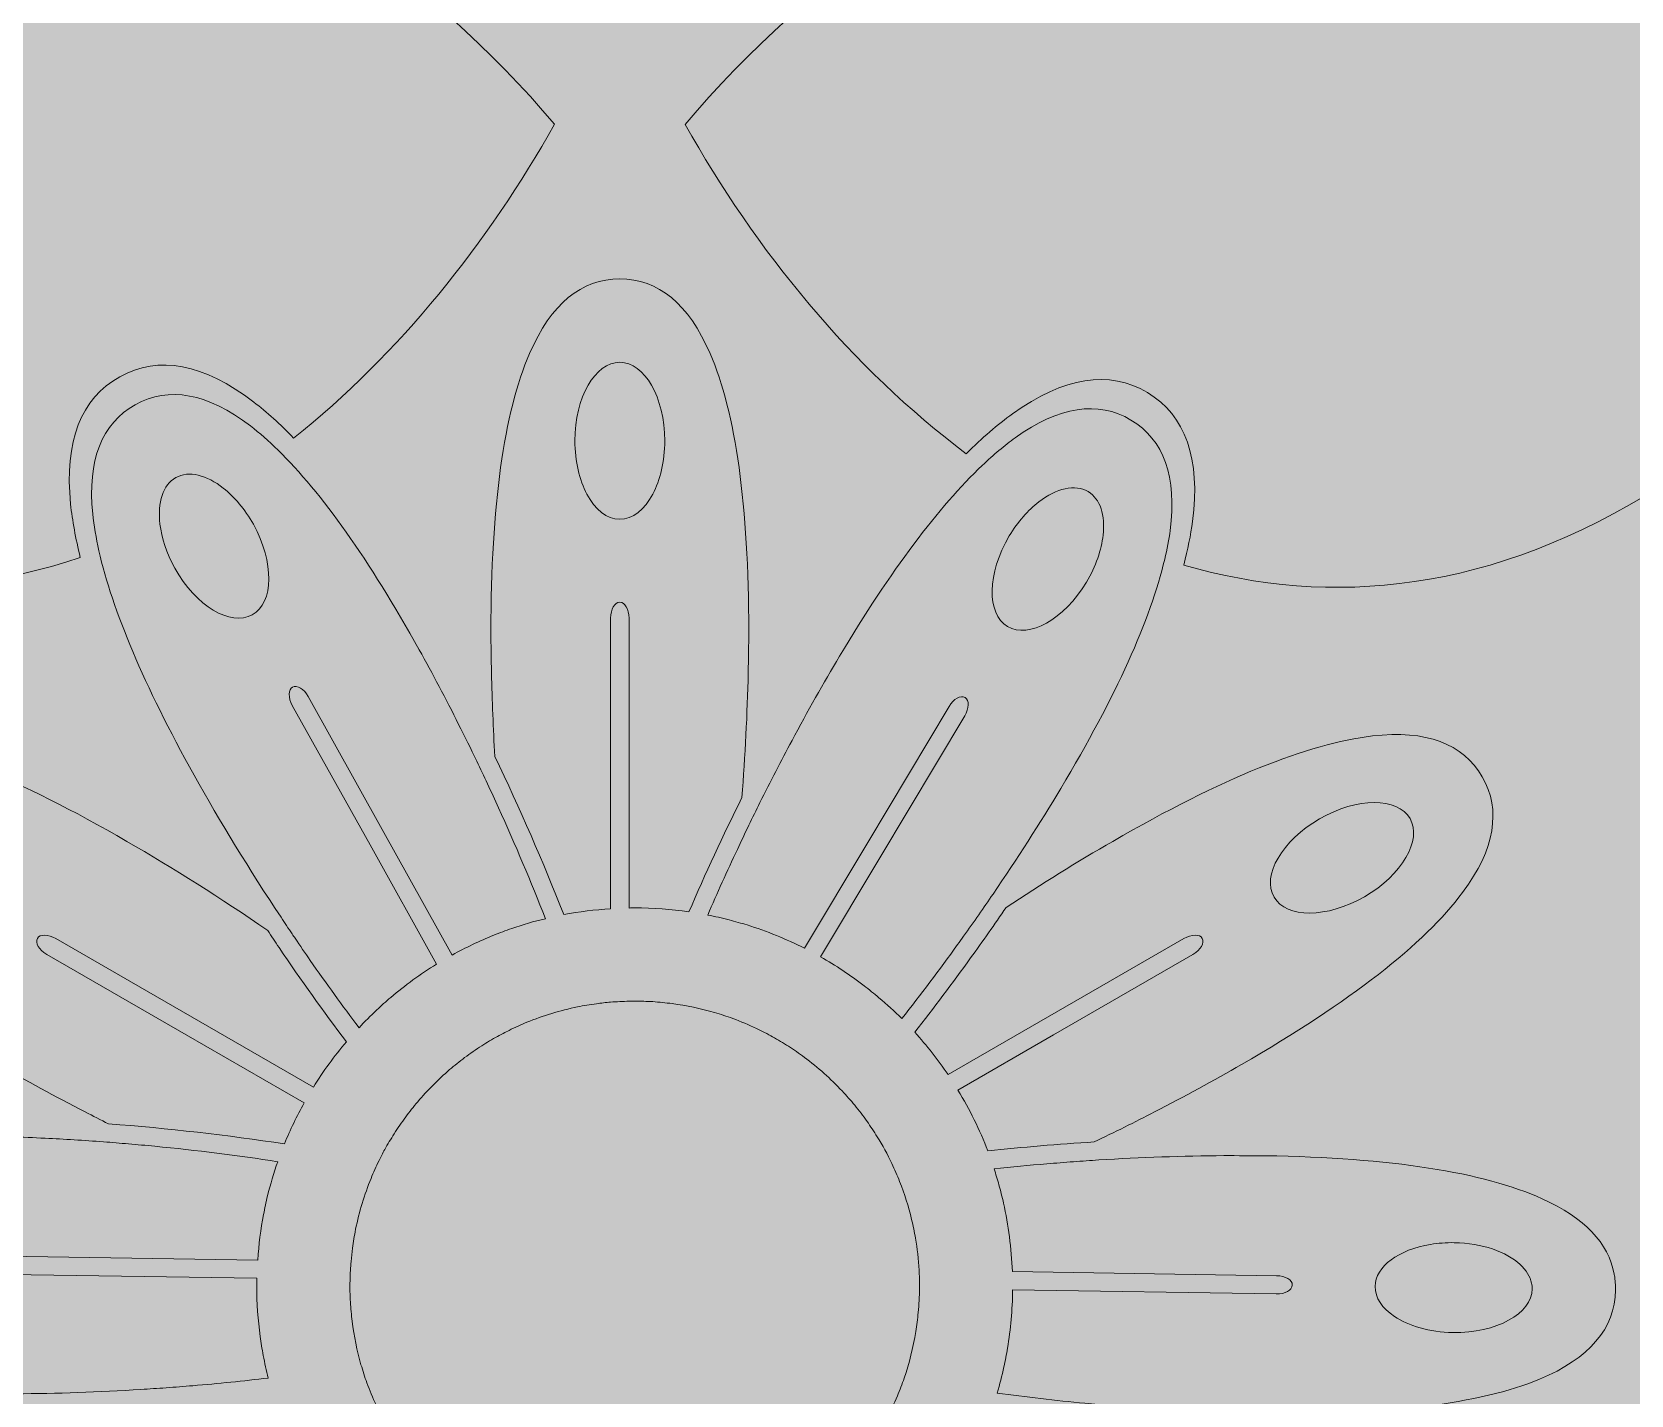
# Model space of a CAD drawing. Extents: x 29 to 970, y -1455 to -44.
# Drawn here: x 389.2 to 689.9, y -772.5 to -516.2 of the extents above; entities that cross this region are included whole.
import ezdxf

# ---------------------------------------------------------------- set-up
doc = ezdxf.new("R2010")
doc.units = 0
doc.header["$MEASUREMENT"] = 0
doc.layers.add('Layer 1', color=7, linetype='Continuous')

# ---------------------------------------------------------------- blocks, each defined once
blk = doc.blocks.new('block 2')
at = {"layer": 'Layer 1', "true_color": 0x009344}
h = blk.add_hatch(color=114, dxfattribs=at)
h.dxf.hatch_style = 2
h.paths.add_polyline_path([(970.14, -1455.49), (29.31, -1455.49), (29.31, -44.24), (970.14, -44.24)])
blk = doc.blocks.new('block 3')
at = {"layer": 'Layer 1', "true_color": 0xd6df23}
h = blk.add_hatch(color=52, dxfattribs=at)
h.dxf.hatch_style = 2
edge = h.paths.add_edge_path()
edge.add_spline(control_points=[(499.72, -607.82), (502.18, -607.82), (504.38, -605.99), (505.92, -603.07), (507.31, -600.44), (508.17, -596.93), (508.17, -593.06), (508.17, -584.9), (504.39, -578.29), (499.72, -578.29), (495.06, -578.29), (491.27, -584.9), (491.27, -593.06), (491.27, -596.93), (492.13, -600.44), (493.53, -603.07), (495.07, -605.99), (497.27, -607.82), (499.72, -607.82)], knot_values=[0, 0, 0, 0, 1, 1, 1, 2, 2, 2, 3, 3, 3, 4, 4, 4, 5, 5, 5, 6, 6, 6, 6], degree=3, periodic=1)
h = blk.add_hatch(color=52, dxfattribs=at)
h.dxf.hatch_style = 2
edge = h.paths.add_edge_path()
edge.add_spline(control_points=[(425.16, -601.96), (422.03, -599.5), (418.69, -598.61), (416.24, -599.97), (413.77, -601.35), (412.77, -604.7), (413.25, -608.71), (413.56, -611.31), (414.48, -614.18), (416.04, -616.98), (420.01, -624.11), (426.53, -628.04), (430.61, -625.77), (434.69, -623.5), (434.77, -615.88), (430.81, -608.76), (429.22, -605.92), (427.24, -603.6), (425.16, -601.96)], knot_values=[0, 0, 0, 0, 1, 1, 1, 2, 2, 2, 3, 3, 3, 4, 4, 4, 5, 5, 5, 6, 6, 6, 6], degree=3, periodic=1)
h = blk.add_hatch(color=52, dxfattribs=at)
h.dxf.hatch_style = 2
edge = h.paths.add_edge_path()
edge.add_spline(control_points=[(587.79, -602.62), (585.31, -601.13), (581.81, -602), (578.52, -604.55), (576.5, -606.11), (574.55, -608.29), (572.96, -610.95), (568.77, -617.95), (568.63, -625.56), (572.63, -627.96), (576.64, -630.36), (583.28, -626.62), (587.46, -619.63), (589.25, -616.64), (590.29, -613.55), (590.6, -610.79), (591.01, -607.08), (590.09, -603.99), (587.79, -602.62)], knot_values=[0, 0, 0, 0, 1, 1, 1, 2, 2, 2, 3, 3, 3, 4, 4, 4, 5, 5, 5, 6, 6, 6, 6], degree=3, periodic=1)
h = blk.add_hatch(color=52, dxfattribs=at)
h.dxf.hatch_style = 2
edge = h.paths.add_edge_path()
edge.add_spline(control_points=[(631.3, -664.14), (624.24, -668.22), (620.4, -674.8), (622.74, -678.84), (625.07, -682.88), (632.69, -682.85), (639.75, -678.78), (646.81, -674.7), (650.64, -668.12), (648.31, -664.08), (645.98, -660.03), (638.36, -660.06), (631.3, -664.14)], knot_values=[0, 0, 0, 0, 1, 1, 1, 2, 2, 2, 3, 3, 3, 4, 4, 4, 4], degree=3, periodic=1)
h = blk.add_hatch(color=52, dxfattribs=at)
h.dxf.hatch_style = 2
edge = h.paths.add_edge_path()
edge.add_spline(control_points=[(669.01, -747.92), (666.43, -745.54), (661.87, -743.91), (656.64, -743.83), (655.09, -743.81), (653.6, -743.92), (652.19, -744.15), (646.2, -745.14), (641.81, -748.27), (641.75, -752.05), (641.72, -754.19), (643.09, -756.17), (645.37, -757.69), (648.04, -759.49), (651.97, -760.66), (656.38, -760.73), (664.54, -760.85), (671.2, -757.17), (671.28, -752.51), (671.28, -752.15), (671.24, -751.8), (671.17, -751.46), (670.91, -750.18), (670.16, -748.98), (669.01, -747.92)], knot_values=[0, 0, 0, 0, 1, 1, 1, 2, 2, 2, 3, 3, 3, 4, 4, 4, 5, 5, 5, 6, 6, 6, 7, 7, 7, 8, 8, 8, 8], degree=3, periodic=1)
at = {"layer": 'Layer 1', "lineweight": 0}
for points, knots in [([(501.25, -136.08), (573.1, -249.64), (744.68, -292.21), (772.36, -433.79), (784.89, -497.87), (753.27, -564.75), (695.47, -601.56), (663.95, -621.64), (633.36, -624.47), (605.75, -616.42), (606.52, -613.52), (607.08, -610.79), (607.4, -608.23), (608.98, -596.44), (606.1, -588.3), (598.94, -583.99), (591.75, -579.71), (583.21, -581.04), (573.57, -587.98), (570.76, -590), (567.86, -592.51), (564.88, -595.48), (543.36, -579.41), (525.23, -557.21), (512.02, -533.56), (559.04, -477.32), (646.16, -449.77), (661.24, -372.63), (668.66, -334.67), (649.93, -295.05), (615.7, -273.24), (564.21, -240.44), (516.85, -285.3), (499.72, -328.85), (482.6, -285.3), (435.24, -240.44), (383.75, -273.24), (349.52, -295.05), (330.78, -334.67), (338.2, -372.63), (353.28, -449.76), (440.4, -477.31), (487.42, -533.54), (474.99, -555.79), (458.23, -576.76), (438.38, -592.55), (435.85, -589.92), (433.34, -587.66), (430.9, -585.79), (421.48, -578.55), (412.99, -576.95), (405.68, -581.01), (398.37, -585.1), (395.27, -593.14), (396.45, -604.96), (396.77, -608.06), (397.39, -611.38), (398.27, -614.97), (369.51, -624.74), (337.25, -622.77), (303.98, -601.56), (246.18, -564.75), (214.56, -497.87), (227.09, -433.79), (254.77, -292.21), (426.35, -249.64), (498.2, -136.08), (498.2, -136.08), (501.25, -136.08), (501.25, -136.08)], [0, 0, 0, 0, 1, 1, 1, 2, 2, 2, 3, 3, 3, 4, 4, 4, 5, 5, 5, 6, 6, 6, 7, 7, 7, 8, 8, 8, 9, 9, 9, 10, 10, 10, 11, 11, 11, 12, 12, 12, 13, 13, 13, 14, 14, 14, 15, 15, 15, 16, 16, 16, 17, 17, 17, 18, 18, 18, 19, 19, 19, 20, 20, 20, 21, 21, 21, 22, 22, 22, 23, 23, 23, 23]), ([(499.72, -562.61), (506.96, -562.61), (512.67, -567.33), (516.7, -576.63), (521.53, -587.76), (523.96, -605.32), (523.96, -628.85), (523.96, -631.43), (523.91, -634.06), (523.86, -636.7), (523.69, -644.38), (523.3, -652.27), (522.68, -660.15), (519.14, -667.28), (515.77, -674.52), (512.72, -681.63), (509.37, -681.14), (505.97, -680.89), (502.53, -680.89), (502.16, -680.89), (501.79, -680.89), (501.45, -680.92), (501.45, -680.92), (501.45, -626.39), (501.45, -626.39), (501.45, -624.74), (500.68, -623.39), (499.72, -623.39), (498.76, -623.39), (498, -624.74), (498, -626.39), (498, -626.39), (498, -681.04), (498, -681.04), (495.02, -681.24), (492.07, -681.6), (489.19, -682.15), (485.33, -672.3), (480.92, -662.21), (476.23, -652.42), (475.91, -647.13), (475.71, -641.87), (475.59, -636.7), (475.54, -634.06), (475.49, -631.43), (475.49, -628.85), (475.49, -605.32), (477.92, -587.76), (482.75, -576.63), (486.78, -567.33), (492.49, -562.61), (499.72, -562.61)], [0, 0, 0, 0, 1, 1, 1, 2, 2, 2, 3, 3, 3, 4, 4, 4, 5, 5, 5, 6, 6, 6, 7, 7, 7, 8, 8, 8, 9, 9, 9, 10, 10, 10, 11, 11, 11, 12, 12, 12, 13, 13, 13, 14, 14, 14, 15, 15, 15, 16, 16, 16, 17, 17, 17, 17]), ([(499.72, -607.82), (502.18, -607.82), (504.38, -605.99), (505.92, -603.07), (507.31, -600.44), (508.17, -596.93), (508.17, -593.06), (508.17, -584.9), (504.39, -578.29), (499.72, -578.29), (495.06, -578.29), (491.27, -584.9), (491.27, -593.06), (491.27, -596.93), (492.13, -600.44), (493.53, -603.07), (495.07, -605.99), (497.27, -607.82), (499.72, -607.82)], [0, 0, 0, 0, 1, 1, 1, 2, 2, 2, 3, 3, 3, 4, 4, 4, 5, 5, 5, 6, 6, 6, 6]), ([(476.91, -662.04), (480.09, -669.01), (483.04, -676.02), (485.72, -682.91), (483.58, -683.43), (481.47, -684.04), (479.4, -684.75), (478.83, -684.95), (478.27, -685.15), (477.7, -685.37), (477.14, -685.57), (476.59, -685.79), (476.03, -686.01), (473.32, -687.12), (470.74, -688.35), (468.2, -689.75), (468.2, -689.75), (455.06, -666.15), (455.06, -666.15), (455.06, -666.15), (441.14, -641.15), (441.14, -641.15), (440.35, -639.7), (439.02, -638.91), (438.18, -639.38), (437.35, -639.82), (437.35, -641.37), (438.13, -642.82), (438.13, -642.82), (452.75, -669.05), (452.75, -669.05), (452.75, -669.05), (465.23, -691.47), (465.23, -691.47), (462.22, -693.34), (459.35, -695.43), (456.66, -697.72), (456.2, -698.09), (455.75, -698.48), (455.31, -698.88), (454.87, -699.27), (454.42, -699.69), (454.01, -700.08), (452.85, -701.17), (451.74, -702.27), (450.68, -703.41), (447.58, -699.32), (444.53, -695.09), (441.51, -690.76), (440.55, -689.38), (439.61, -688), (438.68, -686.6), (438.48, -686.33), (438.28, -686.06), (438.11, -685.79), (437.4, -684.75), (436.71, -683.7), (436.02, -682.64), (430.14, -673.8), (424.58, -664.72), (419.68, -655.94), (410.28, -639.06), (404.28, -624.91), (401.77, -613.72), (401.23, -611.28), (400.83, -608.97), (400.61, -606.8), (399.6, -596.69), (402.28, -589.8), (408.61, -586.28), (414.93, -582.76), (422.21, -584.09), (430.26, -590.27), (431.96, -591.57), (433.71, -593.1), (435.45, -594.82), (443.67, -602.84), (452.58, -615.44), (462, -632.34), (464.51, -636.87), (467, -641.55), (469.41, -646.37), (470.57, -648.66), (471.7, -650.97), (472.83, -653.31), (473.52, -654.71), (474.18, -656.14), (474.85, -657.54), (475.54, -659.04), (476.23, -660.54), (476.91, -662.04)], [0, 0, 0, 0, 1, 1, 1, 2, 2, 2, 3, 3, 3, 4, 4, 4, 5, 5, 5, 6, 6, 6, 7, 7, 7, 8, 8, 8, 9, 9, 9, 10, 10, 10, 11, 11, 11, 12, 12, 12, 13, 13, 13, 14, 14, 14, 15, 15, 15, 16, 16, 16, 17, 17, 17, 18, 18, 18, 19, 19, 19, 20, 20, 20, 21, 21, 21, 22, 22, 22, 23, 23, 23, 24, 24, 24, 25, 25, 25, 26, 26, 26, 27, 27, 27, 28, 28, 28, 29, 29, 29, 30, 30, 30, 30]), ([(603.22, -609.93), (602.97, -611.62), (602.63, -613.42), (602.18, -615.32), (599.55, -626.66), (592.98, -641.13), (582.62, -658.45), (578.71, -665), (574.43, -671.66), (569.9, -678.28), (569.02, -679.59), (568.13, -680.87), (567.22, -682.17), (566.28, -683.52), (565.32, -684.85), (564.36, -686.21), (564, -686.72), (563.63, -687.26), (563.23, -687.78), (559.81, -692.53), (556.29, -697.2), (552.75, -701.71), (551.37, -700.33), (549.95, -699.03), (548.44, -697.77), (548, -697.38), (547.53, -697.01), (547.07, -696.64), (546.6, -696.24), (546.13, -695.88), (545.66, -695.51), (543.06, -693.51), (540.32, -691.72), (537.47, -690.09), (537.47, -690.09), (548.64, -671.44), (548.64, -671.44), (548.64, -671.44), (564.59, -644.77), (564.59, -644.77), (565.42, -643.37), (565.45, -641.82), (564.64, -641.32), (563.82, -640.83), (562.47, -641.59), (561.63, -643.02), (561.63, -643.02), (546.33, -668.59), (546.33, -668.59), (546.33, -668.59), (534.44, -688.47), (534.44, -688.47), (531, -686.75), (527.41, -685.25), (523.67, -684.09), (523.12, -683.92), (522.53, -683.77), (521.97, -683.6), (521.4, -683.45), (520.86, -683.28), (520.27, -683.13), (518.97, -682.79), (517.61, -682.49), (516.26, -682.22), (518.01, -678.13), (519.88, -674), (521.82, -669.89), (522.53, -668.37), (523.25, -666.87), (523.99, -665.34), (524.67, -663.91), (525.36, -662.49), (526.08, -661.08), (528.05, -657.15), (530.04, -653.26), (532.11, -649.42), (535.01, -643.96), (538.01, -638.64), (541.04, -633.57), (550.66, -617.5), (559.66, -605.47), (567.88, -597.67), (570, -595.68), (572.07, -593.93), (574.06, -592.51), (582.3, -586.57), (589.64, -585.44), (595.84, -589.16), (602.04, -592.87), (604.52, -599.86), (603.22, -609.93)], [0, 0, 0, 0, 1, 1, 1, 2, 2, 2, 3, 3, 3, 4, 4, 4, 5, 5, 5, 6, 6, 6, 7, 7, 7, 8, 8, 8, 9, 9, 9, 10, 10, 10, 11, 11, 11, 12, 12, 12, 13, 13, 13, 14, 14, 14, 15, 15, 15, 16, 16, 16, 17, 17, 17, 18, 18, 18, 19, 19, 19, 20, 20, 20, 21, 21, 21, 22, 22, 22, 23, 23, 23, 24, 24, 24, 25, 25, 25, 26, 26, 26, 27, 27, 27, 28, 28, 28, 29, 29, 29, 30, 30, 30, 30]), ([(425.16, -601.96), (422.03, -599.5), (418.69, -598.61), (416.24, -599.97), (413.77, -601.35), (412.77, -604.7), (413.25, -608.71), (413.56, -611.31), (414.48, -614.18), (416.04, -616.98), (420.01, -624.11), (426.53, -628.04), (430.61, -625.77), (434.69, -623.5), (434.77, -615.88), (430.81, -608.76), (429.22, -605.92), (427.24, -603.6), (425.16, -601.96)], [0, 0, 0, 0, 1, 1, 1, 2, 2, 2, 3, 3, 3, 4, 4, 4, 5, 5, 5, 6, 6, 6, 6]), ([(587.79, -602.62), (585.31, -601.13), (581.81, -602), (578.52, -604.55), (576.5, -606.11), (574.55, -608.29), (572.96, -610.95), (568.77, -617.95), (568.63, -625.56), (572.63, -627.96), (576.64, -630.36), (583.28, -626.62), (587.46, -619.63), (589.25, -616.64), (590.29, -613.55), (590.6, -610.79), (591.01, -607.08), (590.09, -603.99), (587.79, -602.62)], [0, 0, 0, 0, 1, 1, 1, 2, 2, 2, 3, 3, 3, 4, 4, 4, 5, 5, 5, 6, 6, 6, 6]), ([(407.03, -668.37), (415.77, -673.41), (424.75, -679.12), (433.51, -685.12), (434.22, -686.21), (434.94, -687.26), (435.65, -688.35), (439.78, -694.45), (444.02, -700.38), (448.3, -706.06), (446.03, -708.75), (443.94, -711.6), (442.1, -714.6), (442.1, -714.6), (420.91, -702.37), (420.91, -702.37), (420.91, -702.37), (393.65, -686.65), (393.65, -686.65), (392.22, -685.81), (390.67, -685.81), (390.2, -686.62), (389.73, -687.44), (390.5, -688.79), (391.95, -689.63), (391.95, -689.63), (418.15, -704.76), (418.15, -704.76), (418.15, -704.76), (440.35, -717.55), (440.35, -717.55), (438.97, -720.04), (437.74, -722.6), (436.66, -725.26), (425.95, -723.61), (414.73, -722.33), (403.59, -721.49), (402.11, -720.75), (400.66, -720.01), (399.21, -719.25), (393.57, -716.35), (388.06, -713.37), (382.82, -710.34), (362.45, -698.58), (348.44, -687.68), (341.24, -677.96), (335.18, -669.82), (333.95, -662.49), (337.54, -656.24), (341.19, -649.99), (348.13, -647.38), (358.21, -648.56), (370.25, -649.94), (386.68, -656.6), (407.03, -668.37)], [0, 0, 0, 0, 1, 1, 1, 2, 2, 2, 3, 3, 3, 4, 4, 4, 5, 5, 5, 6, 6, 6, 7, 7, 7, 8, 8, 8, 9, 9, 9, 10, 10, 10, 11, 11, 11, 12, 12, 12, 13, 13, 13, 14, 14, 14, 15, 15, 15, 16, 16, 16, 17, 17, 17, 18, 18, 18, 18]), ([(658.21, -677.96), (651, -687.68), (637, -698.58), (616.63, -710.34), (611.39, -713.37), (605.88, -716.35), (600.24, -719.25), (596.53, -721.17), (592.74, -723.07), (588.9, -724.89), (582.18, -725.31), (575.46, -725.87), (568.92, -726.58), (567.39, -722.6), (565.5, -718.76), (563.31, -715.14), (563.31, -715.14), (581.29, -704.76), (581.29, -704.76), (581.29, -704.76), (607.5, -689.63), (607.5, -689.63), (608.95, -688.79), (609.71, -687.44), (609.25, -686.62), (608.78, -685.81), (607.23, -685.81), (605.8, -686.65), (605.8, -686.65), (578.54, -702.37), (578.54, -702.37), (578.54, -702.37), (561.46, -712.24), (561.46, -712.24), (559.54, -709.43), (557.45, -706.75), (555.19, -704.27), (558.73, -699.74), (562.25, -695.06), (565.69, -690.29), (567.96, -687.17), (570.2, -683.99), (572.36, -680.79), (579.05, -676.39), (585.82, -672.18), (592.42, -668.37), (612.77, -656.6), (629.2, -649.94), (641.23, -648.56), (651.32, -647.38), (658.26, -649.99), (661.9, -656.24), (665.5, -662.49), (664.27, -669.82), (658.21, -677.96)], [0, 0, 0, 0, 1, 1, 1, 2, 2, 2, 3, 3, 3, 4, 4, 4, 5, 5, 5, 6, 6, 6, 7, 7, 7, 8, 8, 8, 9, 9, 9, 10, 10, 10, 11, 11, 11, 12, 12, 12, 13, 13, 13, 14, 14, 14, 15, 15, 15, 16, 16, 16, 17, 17, 17, 18, 18, 18, 18]), ([(631.3, -664.14), (624.24, -668.22), (620.4, -674.8), (622.74, -678.84), (625.07, -682.88), (632.69, -682.85), (639.75, -678.78), (646.81, -674.7), (650.64, -668.12), (648.31, -664.08), (645.98, -660.03), (638.36, -660.06), (631.3, -664.14)], [0, 0, 0, 0, 1, 1, 1, 2, 2, 2, 3, 3, 3, 4, 4, 4, 4]), ([(509.34, -805.08), (508.73, -805.15), (508.14, -805.23), (507.55, -805.28), (506.93, -805.32), (506.32, -805.37), (505.73, -805.42), (504.65, -805.47), (503.61, -805.52), (502.53, -805.52), (502.16, -805.52), (501.79, -805.5), (501.45, -805.5), (500.29, -805.47), (499.13, -805.4), (498, -805.32), (496.08, -805.15), (494.16, -804.88), (492.29, -804.51), (491.7, -804.41), (491.11, -804.29), (490.55, -804.14), (489.96, -804.02), (489.37, -803.87), (488.8, -803.73), (486.31, -803.06), (483.88, -802.22), (481.54, -801.24), (480.97, -800.99), (480.41, -800.72), (479.87, -800.48), (479.3, -800.21), (478.76, -799.94), (478.22, -799.67), (476.62, -798.85), (475.04, -797.94), (473.54, -796.96), (472.58, -796.34), (471.65, -795.7), (470.71, -795.01), (469.78, -794.33), (468.87, -793.61), (467.98, -792.85), (467.54, -792.46), (467.07, -792.09), (466.63, -791.69), (466.19, -791.27), (465.77, -790.86), (465.32, -790.44), (463.01, -788.2), (460.9, -785.76), (459.03, -783.13), (458.66, -782.66), (458.31, -782.15), (457.97, -781.65), (457.62, -781.14), (457.3, -780.62), (456.98, -780.1), (456.44, -779.22), (455.9, -778.33), (455.41, -777.42), (454.87, -776.41), (454.37, -775.38), (453.88, -774.35), (453.27, -772.97), (452.68, -771.59), (452.16, -770.19), (451.96, -769.62), (451.77, -769.06), (451.59, -768.49), (451.4, -767.92), (451.23, -767.33), (451.05, -766.77), (450.31, -764.13), (449.75, -761.4), (449.4, -758.62), (449.33, -758.01), (449.26, -757.42), (449.21, -756.8), (449.13, -756.21), (449.08, -755.6), (449.06, -754.98), (449.01, -753.97), (448.96, -752.99), (448.96, -751.95), (448.96, -751.58), (448.99, -751.19), (448.99, -750.8), (449.01, -749.64), (449.08, -748.51), (449.18, -747.35), (449.26, -746.54), (449.33, -745.7), (449.45, -744.89), (449.53, -744.3), (449.63, -743.69), (449.72, -743.1), (449.82, -742.5), (449.92, -741.91), (450.04, -741.32), (450.71, -738), (451.69, -734.8), (452.95, -731.75), (453.17, -731.19), (453.41, -730.62), (453.66, -730.08), (453.91, -729.51), (454.18, -728.95), (454.45, -728.41), (454.79, -727.72), (455.14, -727), (455.51, -726.31), (456.07, -725.31), (456.66, -724.35), (457.28, -723.36), (457.97, -722.28), (458.68, -721.22), (459.47, -720.19), (459.81, -719.69), (460.18, -719.2), (460.58, -718.74), (460.94, -718.27), (461.34, -717.8), (461.73, -717.33), (463.55, -715.17), (465.57, -713.15), (467.71, -711.3), (468.18, -710.91), (468.65, -710.52), (469.11, -710.15), (469.58, -709.78), (470.05, -709.38), (470.54, -709.04), (471.57, -708.25), (472.68, -707.51), (473.76, -706.8), (474.75, -706.19), (475.73, -705.6), (476.74, -705.05), (477.46, -704.66), (478.17, -704.27), (478.91, -703.92), (479.45, -703.63), (480.01, -703.38), (480.58, -703.13), (481.12, -702.89), (481.69, -702.64), (482.25, -702.4), (485.28, -701.17), (488.48, -700.16), (491.78, -699.49), (492.37, -699.37), (492.96, -699.27), (493.52, -699.17), (494.14, -699.07), (494.73, -698.98), (495.32, -698.9), (496.21, -698.78), (497.09, -698.68), (498, -698.61), (499.13, -698.51), (500.29, -698.46), (501.45, -698.43), (501.79, -698.43), (502.16, -698.41), (502.53, -698.41), (503.66, -698.41), (504.79, -698.46), (505.9, -698.51), (506.52, -698.56), (507.13, -698.61), (507.75, -698.66), (508.36, -698.73), (508.95, -698.8), (509.57, -698.88), (512.27, -699.25), (514.96, -699.81), (517.54, -700.55), (518.13, -700.72), (518.7, -700.92), (519.26, -701.09), (519.83, -701.29), (520.39, -701.46), (520.96, -701.68), (522.48, -702.25), (523.96, -702.86), (525.41, -703.55), (526.45, -704.05), (527.48, -704.59), (528.46, -705.13), (529.47, -705.69), (530.46, -706.28), (531.42, -706.9), (531.93, -707.24), (532.45, -707.56), (532.94, -707.91), (533.46, -708.28), (533.95, -708.62), (534.44, -708.99), (537, -710.89), (539.34, -713), (541.53, -715.31), (541.95, -715.76), (542.34, -716.2), (542.74, -716.64), (543.13, -717.09), (543.52, -717.53), (543.89, -718), (544.7, -718.98), (545.47, -719.99), (546.21, -721.02), (546.87, -721.98), (547.51, -722.92), (548.12, -723.9), (549.13, -725.53), (550.04, -727.22), (550.88, -728.95), (551.15, -729.51), (551.4, -730.08), (551.62, -730.62), (551.86, -731.19), (552.11, -731.75), (552.33, -732.32), (553.24, -734.63), (554.01, -737.02), (554.6, -739.45), (554.74, -740.04), (554.87, -740.61), (554.99, -741.2), (555.11, -741.79), (555.21, -742.38), (555.31, -742.97), (555.65, -744.94), (555.88, -746.96), (556, -749), (556.05, -749.99), (556.07, -750.97), (556.07, -751.95), (556.07, -751.95), (556.07, -752.45), (556.07, -752.45), (556.05, -753.97), (555.97, -755.47), (555.83, -756.95), (555.78, -757.56), (555.7, -758.15), (555.63, -758.77), (555.56, -759.36), (555.48, -759.95), (555.38, -760.54), (554.89, -763.57), (554.15, -766.47), (553.19, -769.3), (553, -769.87), (552.8, -770.41), (552.58, -770.97), (552.36, -771.54), (552.14, -772.11), (551.91, -772.65), (551.32, -774.1), (550.63, -775.5), (549.92, -776.86), (549.38, -777.86), (548.84, -778.87), (548.22, -779.86), (547.12, -781.68), (545.86, -783.45), (544.53, -785.12), (544.16, -785.59), (543.79, -786.06), (543.4, -786.53), (543.01, -786.97), (542.61, -787.44), (542.22, -787.88), (540.6, -789.65), (538.87, -791.32), (537.03, -792.9), (536.56, -793.27), (536.09, -793.64), (535.62, -794.03), (535.16, -794.4), (534.66, -794.77), (534.2, -795.14), (532.48, -796.37), (530.68, -797.52), (528.83, -798.58), (527.82, -799.15), (526.82, -799.69), (525.81, -800.21), (524.43, -800.85), (523.05, -801.44), (521.65, -801.98), (521.08, -802.2), (520.52, -802.4), (519.95, -802.59), (519.38, -802.79), (518.82, -802.99), (518.25, -803.16), (515.37, -804.05), (512.4, -804.68), (509.34, -805.08)], [0, 0, 0, 0, 1, 1, 1, 2, 2, 2, 3, 3, 3, 4, 4, 4, 5, 5, 5, 6, 6, 6, 7, 7, 7, 8, 8, 8, 9, 9, 9, 10, 10, 10, 11, 11, 11, 12, 12, 12, 13, 13, 13, 14, 14, 14, 15, 15, 15, 16, 16, 16, 17, 17, 17, 18, 18, 18, 19, 19, 19, 20, 20, 20, 21, 21, 21, 22, 22, 22, 23, 23, 23, 24, 24, 24, 25, 25, 25, 26, 26, 26, 27, 27, 27, 28, 28, 28, 29, 29, 29, 30, 30, 30, 31, 31, 31, 32, 32, 32, 33, 33, 33, 34, 34, 34, 35, 35, 35, 36, 36, 36, 37, 37, 37, 38, 38, 38, 39, 39, 39, 40, 40, 40, 41, 41, 41, 42, 42, 42, 43, 43, 43, 44, 44, 44, 45, 45, 45, 46, 46, 46, 47, 47, 47, 48, 48, 48, 49, 49, 49, 50, 50, 50, 51, 51, 51, 52, 52, 52, 53, 53, 53, 54, 54, 54, 55, 55, 55, 56, 56, 56, 57, 57, 57, 58, 58, 58, 59, 59, 59, 60, 60, 60, 61, 61, 61, 62, 62, 62, 63, 63, 63, 64, 64, 64, 65, 65, 65, 66, 66, 66, 67, 67, 67, 68, 68, 68, 69, 69, 69, 70, 70, 70, 71, 71, 71, 72, 72, 72, 73, 73, 73, 74, 74, 74, 75, 75, 75, 76, 76, 76, 77, 77, 77, 78, 78, 78, 79, 79, 79, 80, 80, 80, 81, 81, 81, 82, 82, 82, 83, 83, 83, 84, 84, 84, 85, 85, 85, 86, 86, 86, 87, 87, 87, 88, 88, 88, 89, 89, 89, 90, 90, 90, 91, 91, 91, 92, 92, 92, 93, 93, 93, 94, 94, 94, 95, 95, 95, 96, 96, 96, 97, 97, 97, 98, 98, 98, 99, 99, 99, 100, 100, 100, 100]), ([(379.1, -723.78), (383.21, -723.83), (387.4, -723.98), (391.65, -724.2), (395.3, -724.37), (398.96, -724.59), (402.65, -724.86), (404.2, -724.99), (405.78, -725.11), (407.33, -725.26), (408.98, -725.38), (410.62, -725.55), (412.27, -725.7), (420.1, -726.46), (427.9, -727.45), (435.4, -728.6), (434.67, -730.72), (434.03, -732.86), (433.48, -735.05), (433.34, -735.61), (433.21, -736.18), (433.09, -736.77), (432.97, -737.34), (432.84, -737.93), (432.75, -738.52), (432.18, -741.32), (431.84, -744.18), (431.64, -747.11), (431.64, -747.11), (376.3, -746.25), (376.3, -746.25), (374.65, -746.22), (373.3, -746.96), (373.27, -747.92), (373.25, -748.85), (374.58, -749.67), (376.25, -749.67), (376.25, -749.67), (431.47, -750.53), (431.47, -750.53), (431.47, -751.02), (431.44, -751.49), (431.44, -751.95), (431.44, -755.18), (431.66, -758.35), (432.11, -761.45), (432.18, -762.07), (432.25, -762.66), (432.35, -763.25), (432.45, -763.84), (432.55, -764.43), (432.67, -765.02), (432.94, -766.45), (433.24, -767.87), (433.58, -769.28), (428.96, -769.84), (424.21, -770.31), (419.43, -770.73), (417.76, -770.85), (416.09, -771), (414.39, -771.12), (412.81, -771.22), (411.24, -771.34), (409.67, -771.44), (401.77, -771.93), (393.84, -772.2), (386.14, -772.25), (383.53, -772.25), (380.93, -772.25), (378.37, -772.23), (354.84, -771.86), (337.3, -769.15), (326.27, -764.16), (318.35, -760.59), (313.82, -755.82), (312.74, -749.99), (312.74, -749.91), (312.72, -749.81), (312.69, -749.74), (312.54, -748.83), (312.47, -747.92), (312.49, -746.98), (312.59, -739.75), (317.42, -734.11), (326.79, -730.23), (337.99, -725.58), (355.58, -723.41), (379.1, -723.78)], [0, 0, 0, 0, 1, 1, 1, 2, 2, 2, 3, 3, 3, 4, 4, 4, 5, 5, 5, 6, 6, 6, 7, 7, 7, 8, 8, 8, 9, 9, 9, 10, 10, 10, 11, 11, 11, 12, 12, 12, 13, 13, 13, 14, 14, 14, 15, 15, 15, 16, 16, 16, 17, 17, 17, 18, 18, 18, 19, 19, 19, 20, 20, 20, 21, 21, 21, 22, 22, 22, 23, 23, 23, 24, 24, 24, 25, 25, 25, 26, 26, 26, 27, 27, 27, 28, 28, 28, 29, 29, 29, 29]), ([(620.34, -775.94), (616.23, -775.9), (612.05, -775.75), (607.79, -775.53), (604.15, -775.35), (600.49, -775.13), (596.8, -774.86), (595.25, -774.74), (593.67, -774.62), (592.12, -774.47), (590.47, -774.35), (588.82, -774.17), (587.17, -774.03), (581.64, -773.48), (576.1, -772.84), (570.69, -772.11), (571.18, -770.48), (571.57, -768.83), (571.94, -767.18), (572.09, -766.59), (572.19, -766.03), (572.31, -765.44), (572.41, -764.85), (572.53, -764.26), (572.63, -763.67), (573.22, -760.1), (573.54, -756.46), (573.59, -752.72), (573.59, -752.72), (623.15, -753.48), (623.15, -753.48), (624.8, -753.5), (626.15, -752.77), (626.18, -751.81), (626.2, -750.87), (624.87, -750.06), (623.2, -750.06), (623.2, -750.06), (573.54, -749.27), (573.54, -749.27), (573.37, -744.87), (572.8, -740.54), (571.87, -736.38), (571.75, -735.79), (571.62, -735.22), (571.45, -734.66), (571.33, -734.06), (571.16, -733.5), (571.01, -732.96), (570.74, -731.95), (570.42, -730.94), (570.1, -729.96), (573.37, -729.61), (576.69, -729.29), (580.01, -729), (581.69, -728.87), (583.36, -728.73), (585.06, -728.6), (586.63, -728.5), (588.21, -728.38), (589.78, -728.28), (597.68, -727.79), (605.6, -727.52), (613.31, -727.47), (615.91, -727.47), (618.52, -727.47), (621.08, -727.49), (644.61, -727.86), (662.15, -730.57), (673.17, -735.57), (681.1, -739.13), (685.62, -743.91), (686.71, -749.74), (686.71, -749.81), (686.73, -749.91), (686.76, -749.99), (686.9, -750.9), (686.98, -751.81), (686.95, -752.74), (686.85, -759.98), (682.03, -765.61), (672.66, -769.5), (661.46, -774.15), (643.87, -776.31), (620.34, -775.94)], [0, 0, 0, 0, 1, 1, 1, 2, 2, 2, 3, 3, 3, 4, 4, 4, 5, 5, 5, 6, 6, 6, 7, 7, 7, 8, 8, 8, 9, 9, 9, 10, 10, 10, 11, 11, 11, 12, 12, 12, 13, 13, 13, 14, 14, 14, 15, 15, 15, 16, 16, 16, 17, 17, 17, 18, 18, 18, 19, 19, 19, 20, 20, 20, 21, 21, 21, 22, 22, 22, 23, 23, 23, 24, 24, 24, 25, 25, 25, 26, 26, 26, 27, 27, 27, 28, 28, 28, 28]), ([(669.01, -747.92), (666.43, -745.54), (661.87, -743.91), (656.64, -743.83), (655.09, -743.81), (653.6, -743.92), (652.19, -744.15), (646.2, -745.14), (641.81, -748.27), (641.75, -752.05), (641.72, -754.19), (643.09, -756.17), (645.37, -757.69), (648.04, -759.49), (651.97, -760.66), (656.38, -760.73), (664.54, -760.85), (671.2, -757.17), (671.28, -752.51), (671.28, -752.15), (671.24, -751.8), (671.17, -751.46), (670.91, -750.18), (670.16, -748.98), (669.01, -747.92)], [0, 0, 0, 0, 1, 1, 1, 2, 2, 2, 3, 3, 3, 4, 4, 4, 5, 5, 5, 6, 6, 6, 7, 7, 7, 8, 8, 8, 8])]:
    blk.add_open_spline(points, degree=3, knots=knots, dxfattribs=at)

msp = doc.modelspace()

# ---------------------------------------------------------------- block references
at = {"layer": 'Layer 1'}
for name in ['block 3', 'block 2']:
    msp.add_blockref(name, (0, 0), dxfattribs=at)

doc.saveas('drawing.dxf')
